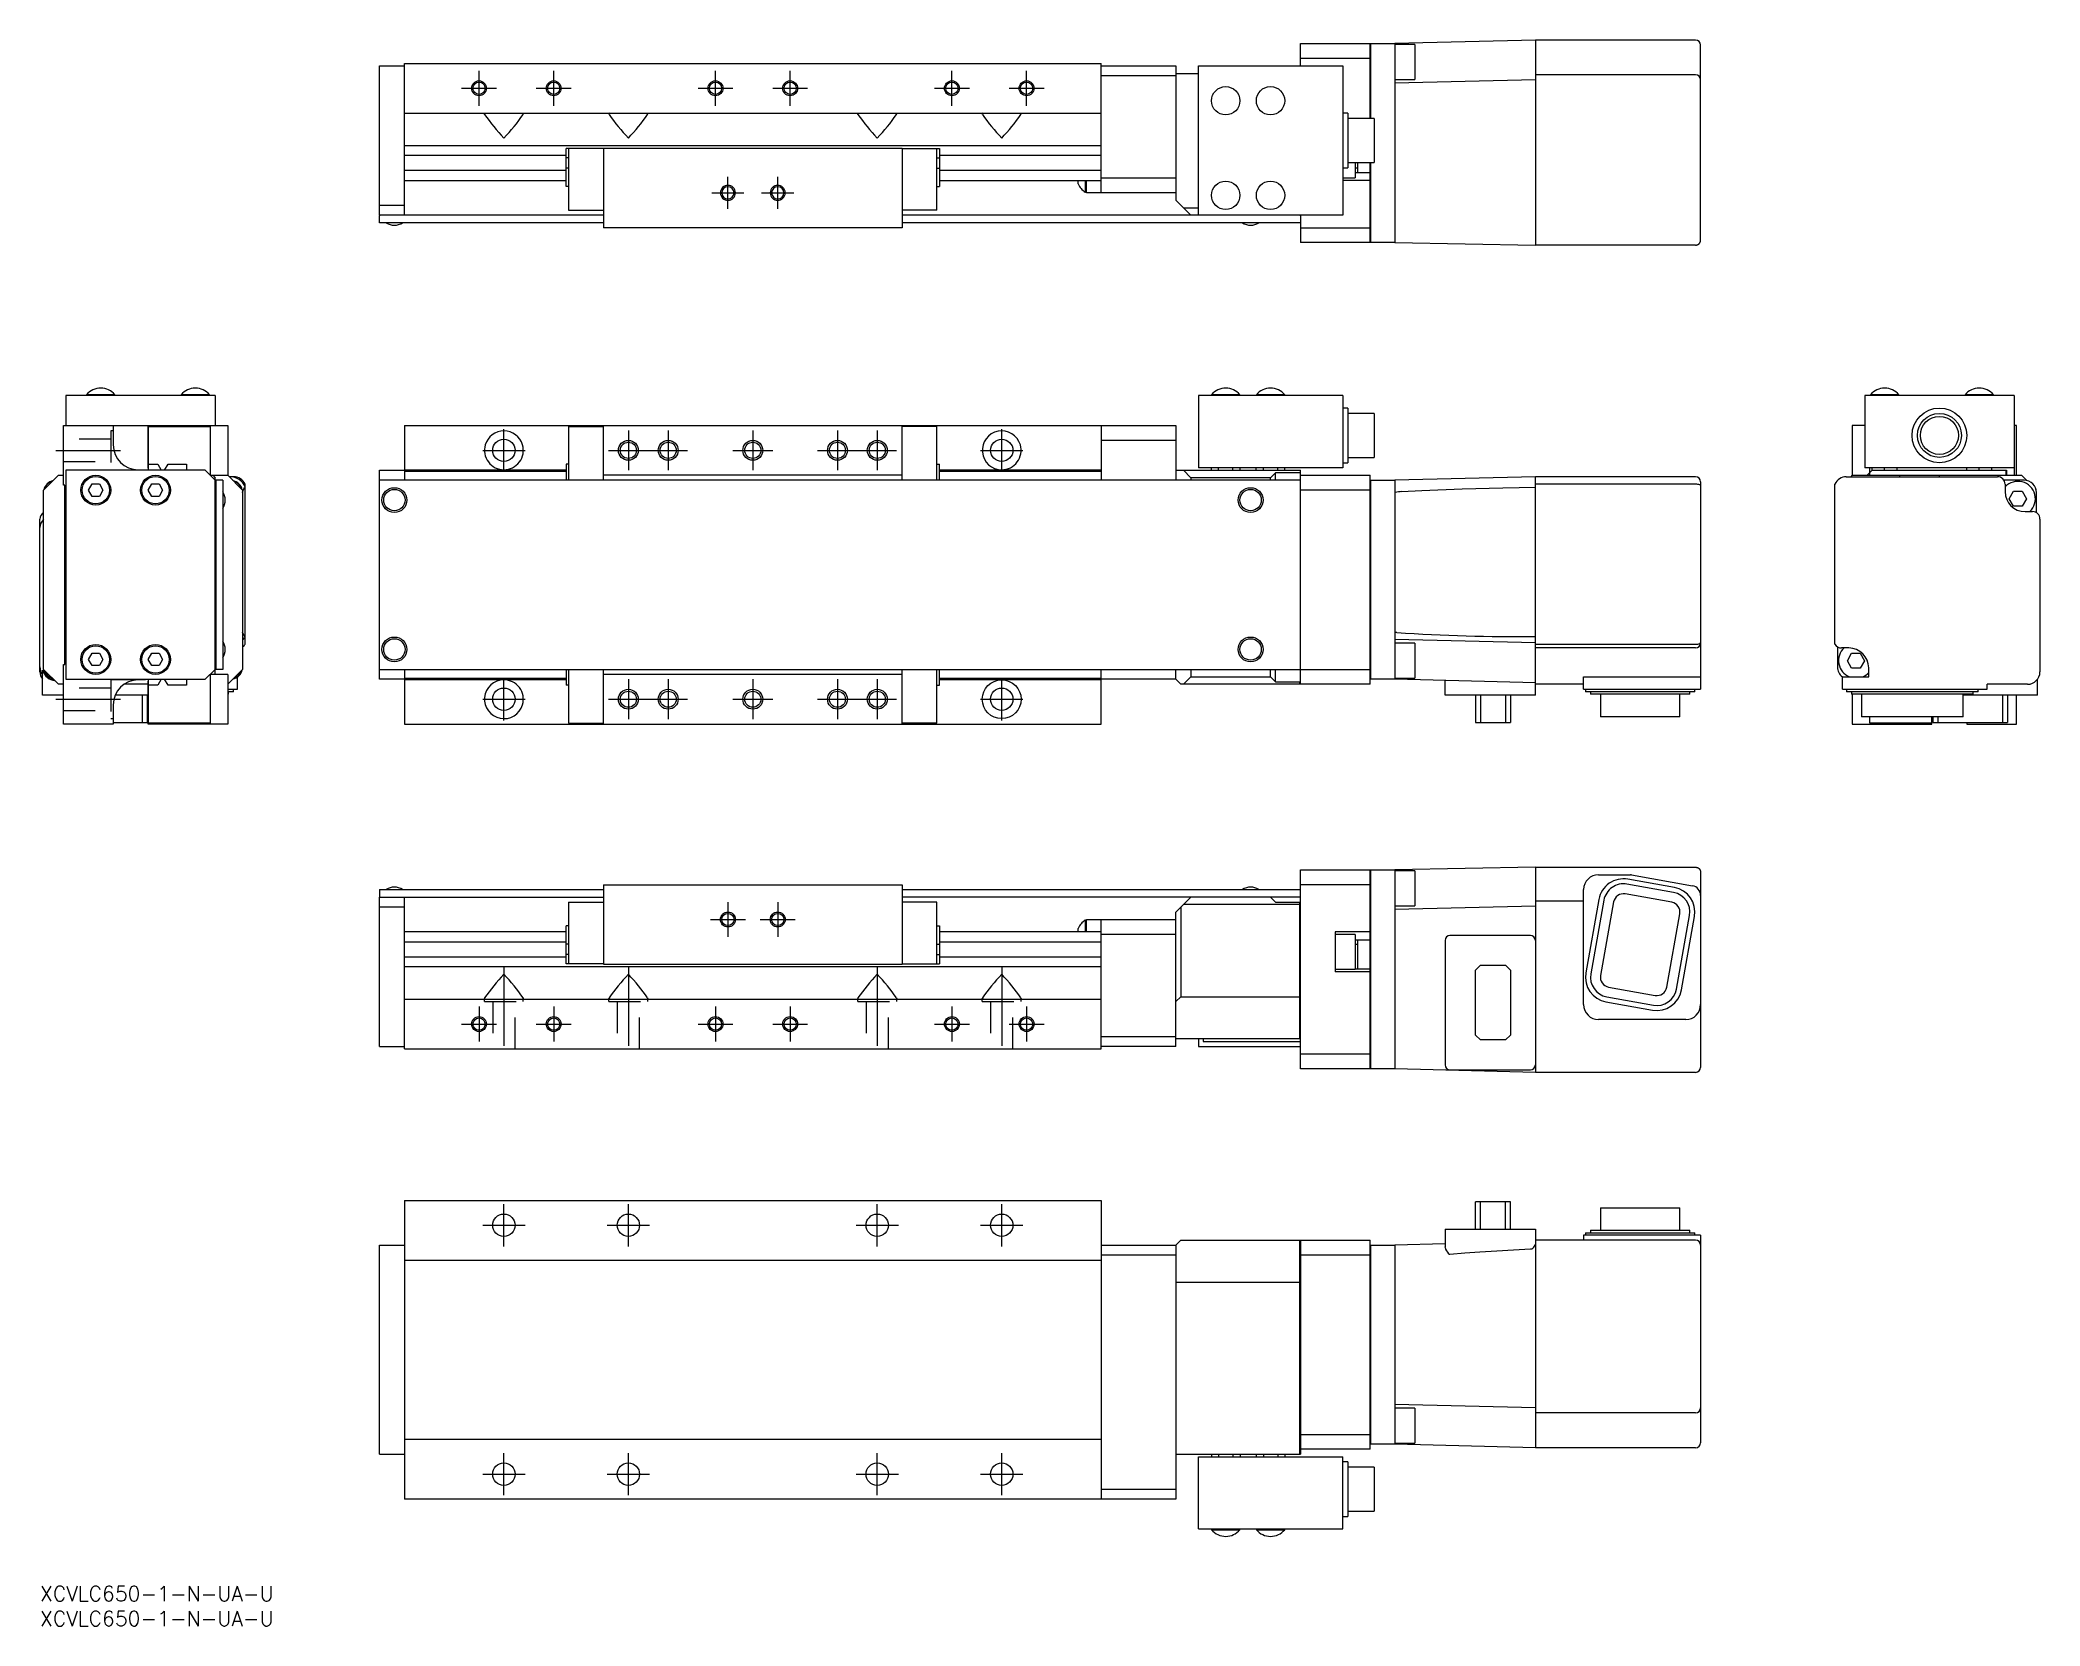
# Model space of a CAD drawing. Extents: x 0 to 402, y -8 to 311.
import ezdxf

# ---------------------------------------------------------------- set-up
doc = ezdxf.new("R2010")
doc.units = 0
doc.header["$LTSCALE"] = 0.5
doc.linetypes.add('CENTER', pattern=[50.8, 31.75, -6.35, 6.35, -6.35])
doc.linetypes.add('DASHED', pattern=[19.05, 12.7, -6.35])
for name, color, linetype in [('MSM_CENTER', 1, 'CENTER'), ('MSM_CONTINUOUS', 7, 'CONTINUOUS'), ('MSM_DASHED', 4, 'DASHED'), ('MSM_NARROW', 5, 'CONTINUOUS'), ('MSM_PART_NUMBER', 7, 'CONTINUOUS')]:
    doc.layers.add(name, color=color, linetype=linetype)
doc.styles.get("Standard").update_dxf_attribs({"font": 'txt.shx', "height": 3, "bigfont": 'bigfont.shx'})

# ---------------------------------------------------------------- blocks, each defined once
blk = doc.blocks.new('*U2')
at = {"layer": 'MSM_PART_NUMBER'}
blk.add_text('XCVLC650-1-N-UA-U', height=3, dxfattribs=at).set_placement((0, -3))
blk = doc.blocks.new('*U3')
at = {"layer": 'MSM_PART_NUMBER'}
blk.add_text('XCVLC650-1-N-UA-U', height=3, dxfattribs=at).set_placement((0, -8))

msp = doc.modelspace()

# ---------------------------------------------------------------- linework, layer by layer
at = {"layer": 'MSM_CENTER'}
for p, q in [((88.19, 297.4), (88.19, 304.4)), ((103.19, 297.4), (103.19, 304.4)), ((135.69, 297.4), (135.69, 304.4)), ((150.69, 297.4), (150.69, 304.4)), ((183.19, 297.4), (183.19, 304.4)), ((198.19, 297.4), (198.19, 304.4)), ((84.69, 300.9), (91.69, 300.9)), ((99.69, 300.9), (106.69, 300.9)), ((132.19, 300.9), (139.19, 300.9)), ((147.19, 300.9), (154.19, 300.9)), ((179.69, 300.9), (186.69, 300.9)), ((194.69, 300.9), (201.69, 300.9)), ((138.19, 276.67), (138.19, 283.13)), ((148.19, 276.67), (148.19, 283.13)), ((134.96, 279.9), (141.42, 279.9)), ((144.96, 279.9), (151.42, 279.9)), ((93.19, 223.92), (93.19, 232.42)), ((118.19, 232.17), (118.19, 224.17)), ((126.19, 232.17), (126.19, 224.17)), ((143.19, 232.17), (143.19, 224.17)), ((160.19, 232.17), (160.19, 224.17)), ((168.19, 232.17), (168.19, 224.17)), ((193.19, 223.92), (193.19, 232.42)), ((3.2, 228.17), (16.2, 228.17)), ((88.94, 228.17), (97.44, 228.17)), ((114.19, 228.17), (130.19, 228.17)), ((139.19, 228.17), (147.19, 228.17)), ((156.19, 228.17), (172.19, 228.17)), ((188.94, 228.17), (197.44, 228.17)), ((93.19, 173.92), (93.19, 182.42)), ((118.19, 182.17), (118.19, 174.17)), ((126.19, 182.17), (126.19, 174.17)), ((143.19, 182.17), (143.19, 174.17)), ((160.19, 182.17), (160.19, 174.17)), ((168.19, 182.17), (168.19, 174.17)), ((193.19, 173.92), (193.19, 182.42)), ((3.2, 178.17), (16.2, 178.17)), ((88.94, 178.17), (97.44, 178.17)), ((114.19, 178.17), (130.19, 178.17)), ((139.19, 178.17), (147.19, 178.17)), ((156.19, 178.17), (172.19, 178.17)), ((188.94, 178.17), (197.44, 178.17)), ((138.19, 137.42), (138.19, 130.42)), ((148.19, 137.42), (148.19, 130.42)), ((134.69, 133.92), (141.69, 133.92)), ((144.69, 133.92), (151.69, 133.92)), ((93.19, 124.42), (93.19, 105.92)), ((118.19, 124.42), (118.19, 105.92)), ((168.19, 124.42), (168.19, 105.92)), ((193.19, 124.42), (193.19, 105.92)), ((84.69, 112.92), (91.69, 112.92)), ((88.19, 116.42), (88.19, 109.42)), ((99.69, 112.92), (106.69, 112.92)), ((103.19, 116.42), (103.19, 109.42)), ((132.19, 112.92), (139.19, 112.92)), ((135.69, 116.42), (135.69, 109.42)), ((147.19, 112.92), (154.19, 112.92)), ((150.69, 116.42), (150.69, 109.42)), ((179.69, 112.92), (186.69, 112.92)), ((183.19, 116.42), (183.19, 109.42)), ((194.69, 112.92), (201.69, 112.92)), ((198.19, 116.42), (198.19, 109.42)), ((93.19, 68.25), (93.19, 76.75)), ((118.19, 68.25), (118.19, 76.75)), ((168.19, 68.25), (168.19, 76.75)), ((193.19, 68.25), (193.19, 76.75)), ((88.94, 72.5), (97.44, 72.5)), ((113.94, 72.5), (122.44, 72.5)), ((163.94, 72.5), (172.44, 72.5)), ((188.94, 72.5), (197.44, 72.5)), ((93.19, 18.25), (93.19, 26.75)), ((118.19, 18.25), (118.19, 26.75)), ((168.19, 18.25), (168.19, 26.75)), ((193.19, 18.25), (193.19, 26.75)), ((88.94, 22.5), (97.44, 22.5)), ((113.94, 22.5), (122.44, 22.5)), ((163.94, 22.5), (172.44, 22.5)), ((188.94, 22.5), (197.44, 22.5))]:
    msp.add_line(p, q, dxfattribs=at)
at = {"layer": 'MSM_CONTINUOUS'}
for p, q in [((253.19, 309.9), (267.19, 309.9)), ((253.19, 305.4), (253.19, 309.9)), ((267.19, 309.8), (267.29, 309.9)), ((267.19, 294.83), (267.19, 309.9)), ((267.29, 309.9), (272.19, 309.9)), ((267.29, 309.9), (267.29, 294.83)), ((300.39, 310.6), (272.19, 309.9)), ((272.19, 309.9), (272.19, 269.9)), ((276.19, 309.67), (272.19, 309.67)), ((276.19, 309.67), (276.19, 302.67)), ((332.59, 310.6), (300.39, 310.6)), ((300.39, 310.6), (300.39, 269.4)), ((333.59, 270.4), (333.59, 309.6)), ((68.19, 305.4), (73.19, 305.4)), ((68.19, 275.4), (68.19, 305.4)), ((73.19, 305.9), (213.19, 305.9)), ((73.19, 275.4), (73.19, 305.9)), ((213.19, 279.9), (213.19, 305.9)), ((213.19, 305.4), (228.19, 305.4)), ((228.19, 305.4), (228.19, 278.4)), ((232.69, 305.4), (261.69, 305.4)), ((232.69, 275.4), (232.69, 305.4)), ((267.19, 306.9), (253.19, 306.9)), ((261.69, 305.4), (261.69, 275.4)), ((228.19, 303.4), (213.19, 303.4)), ((228.19, 303.9), (232.69, 303.9)), ((272.19, 302.67), (276.19, 302.67)), ((300.39, 302.6), (272.19, 301.9)), ((332.59, 303.6), (300.39, 303.6)), ((73.19, 295.9), (213.19, 295.9)), ((89.45, 295.9), (89.29, 295.78)), ((89.32, 295.65), (89.29, 295.78)), ((96.93, 295.9), (97.09, 295.78)), ((97.06, 295.65), (97.09, 295.78)), ((114.45, 295.9), (114.29, 295.78)), ((114.32, 295.65), (114.29, 295.78)), ((121.93, 295.9), (122.09, 295.78)), ((122.06, 295.65), (122.09, 295.78)), ((164.45, 295.9), (164.29, 295.78)), ((164.32, 295.65), (164.29, 295.78)), ((171.93, 295.9), (172.09, 295.78)), ((172.06, 295.65), (172.09, 295.78)), ((189.45, 295.9), (189.29, 295.78)), ((189.32, 295.65), (189.29, 295.78)), ((196.93, 295.9), (197.09, 295.78)), ((197.06, 295.65), (197.09, 295.78)), ((262.69, 295.9), (261.69, 295.9)), ((262.69, 295.9), (262.69, 284.9)), ((267.99, 294.83), (262.69, 294.83)), ((267.99, 294.83), (267.99, 285.98)), ((73.19, 289.4), (213.19, 289.4)), ((73.19, 287.44), (105.69, 287.44)), ((105.69, 281.2), (105.69, 288.8)), ((113.19, 288.8), (105.69, 288.8)), ((106.19, 286.93), (105.69, 286.93)), ((106.19, 288.8), (106.19, 276.4)), ((113.19, 288.9), (173.19, 288.9)), ((113.19, 288.9), (113.19, 272.9)), ((173.19, 288.9), (173.19, 272.9)), ((173.19, 288.8), (180.69, 288.8)), ((180.19, 276.4), (180.19, 288.8)), ((180.19, 286.93), (180.69, 286.93)), ((180.69, 288.8), (180.69, 281.2)), ((180.69, 287.44), (213.19, 287.44)), ((262.69, 285.98), (267.99, 285.98)), ((264.19, 285.98), (264.19, 282.9)), ((264.69, 285.98), (264.69, 284.01)), ((267.19, 269.9), (267.19, 285.98)), ((267.29, 285.98), (267.29, 269.9)), ((105.69, 284.37), (73.19, 284.37)), ((73.19, 282.4), (105.69, 282.4)), ((106.19, 284.88), (105.69, 284.88)), ((180.19, 284.88), (180.69, 284.88)), ((213.19, 284.37), (180.69, 284.37)), ((180.69, 282.4), (213.19, 282.4)), ((208.54, 281.68), (208.54, 282.4)), ((209.99, 280.05), (209.99, 282.4)), ((210.19, 279.9), (210.19, 282.4)), ((213.19, 282.9), (228.19, 282.9)), ((261.69, 284.9), (262.69, 284.9)), ((261.69, 282.9), (264.19, 282.9)), ((267.19, 282.4), (261.69, 282.4)), ((264.19, 284.9), (264.69, 284.9)), ((264.19, 284.01), (267.19, 284.01)), ((68.19, 277.4), (73.19, 277.4)), ((106.19, 281.2), (105.69, 281.2)), ((180.19, 281.2), (180.69, 281.2)), ((209.99, 280.05), (210.19, 280.05)), ((228.19, 279.9), (210.19, 279.9)), ((228.19, 278.4), (231.19, 275.4)), ((68.29, 275.4), (68.19, 275.3)), ((113.19, 275.4), (68.19, 275.4)), ((68.19, 273.9), (68.19, 275.3)), ((113.19, 273.9), (68.19, 273.9)), ((106.19, 276.4), (113.19, 276.4)), ((180.19, 276.4), (173.19, 276.4)), ((261.69, 275.4), (173.19, 275.4)), ((253.19, 273.9), (173.19, 273.9)), ((229.69, 276.9), (232.69, 276.9)), ((253.19, 275.3), (253.09, 275.4)), ((253.19, 275.4), (253.19, 269.9)), ((173.19, 272.9), (113.19, 272.9)), ((253.19, 272.9), (267.19, 272.9)), ((267.19, 269.9), (253.19, 269.9)), ((267.29, 269.9), (267.19, 270)), ((272.19, 269.9), (267.29, 269.9)), ((272.19, 269.9), (300.39, 269.4)), ((332.59, 269.4), (300.39, 269.4)), ((332.59, 269.4), (332.64, 269.4)), ((332.64, 269.4), (332.69, 269.41)), ((332.69, 269.41), (332.73, 269.41)), ((332.73, 269.41), (332.78, 269.42)), ((332.78, 269.42), (332.83, 269.43)), ((332.83, 269.43), (332.87, 269.44)), ((332.87, 269.44), (332.92, 269.46)), ((332.92, 269.46), (332.95, 269.47)), ((332.95, 269.47), (332.98, 269.48)), ((332.98, 269.48), (333.01, 269.49)), ((333.01, 269.49), (333.04, 269.51)), ((333.04, 269.51), (333.07, 269.52)), ((333.07, 269.52), (333.1, 269.54)), ((333.1, 269.54), (333.13, 269.56)), ((333.13, 269.56), (333.15, 269.57)), ((333.15, 269.57), (333.18, 269.59)), ((333.18, 269.59), (333.21, 269.61)), ((333.21, 269.61), (333.23, 269.63)), ((333.23, 269.63), (333.26, 269.65)), ((333.26, 269.65), (333.28, 269.68)), ((333.28, 269.68), (333.31, 269.7)), ((333.31, 269.7), (333.33, 269.72)), ((333.33, 269.72), (333.35, 269.75)), ((333.35, 269.75), (333.37, 269.77)), ((333.37, 269.77), (333.39, 269.8)), ((333.39, 269.8), (333.41, 269.83)), ((333.41, 269.83), (333.43, 269.85)), ((333.43, 269.85), (333.45, 269.89)), ((333.45, 269.89), (333.47, 269.93)), ((333.47, 269.93), (333.49, 269.96)), ((333.49, 269.96), (333.51, 270)), ((333.51, 270), (333.52, 270.04)), ((333.52, 270.04), (333.54, 270.08)), ((333.54, 270.08), (333.55, 270.12)), ((333.55, 270.12), (333.56, 270.16)), ((333.56, 270.16), (333.57, 270.19)), ((333.57, 270.19), (333.58, 270.22)), ((333.58, 270.27), (333.59, 270.3)), ((333.58, 270.25), (333.58, 270.27)), ((333.58, 270.22), (333.58, 270.25)), ((333.59, 270.39), (333.59, 270.4)), ((333.59, 270.36), (333.59, 270.39)), ((333.59, 270.33), (333.59, 270.36)), ((333.59, 270.3), (333.59, 270.33)), ((35.2, 239.17), (5.2, 239.17)), ((5.2, 239.17), (5.2, 233.17)), ((15.05, 239.33), (9.35, 239.33)), ((9.35, 239.33), (9.35, 239.17)), ((15.05, 239.17), (15.05, 239.33)), ((34.05, 239.33), (28.35, 239.33)), ((28.35, 239.33), (28.35, 239.17)), ((34.05, 239.17), (34.05, 239.33)), ((35.2, 239.17), (35.2, 233.17)), ((232.69, 239.17), (232.69, 224.67)), ((261.69, 239.17), (232.69, 239.17)), ((241.04, 239.33), (235.34, 239.33)), ((235.34, 239.33), (235.34, 239.17)), ((241.04, 239.17), (241.04, 239.33)), ((244.34, 239.33), (244.34, 239.17)), ((250.04, 239.33), (244.34, 239.33)), ((250.04, 239.17), (250.04, 239.33)), ((261.69, 239.17), (261.69, 224.67)), ((396.56, 239.17), (366.56, 239.17)), ((366.56, 239.17), (366.56, 224.67)), ((367.71, 239.33), (367.71, 239.17)), ((373.41, 239.33), (367.71, 239.33)), ((373.41, 239.17), (373.41, 239.33)), ((386.71, 239.33), (386.71, 239.17)), ((392.41, 239.33), (386.71, 239.33)), ((392.41, 239.17), (392.41, 239.33)), ((396.56, 239.17), (396.56, 223.17)), ((4.7, 221.17), (4.7, 233.17)), ((4.7, 233.17), (37.7, 233.17)), ((14.7, 233.17), (14.7, 229.27)), ((21.7, 233.07), (14.7, 233.07)), ((21.7, 224.57), (21.7, 233.17)), ((37.7, 233.17), (37.7, 223.17)), ((73.19, 233.17), (228.19, 233.17)), ((73.19, 233.17), (73.19, 222.17)), ((113.19, 222.17), (113.19, 233.17)), ((173.19, 222.17), (173.19, 233.17)), ((213.19, 233.17), (213.19, 222.17)), ((228.19, 233.17), (228.19, 222.17)), ((262.69, 236.67), (261.69, 236.67)), ((262.69, 236.67), (262.69, 225.67)), ((267.99, 235.6), (262.69, 235.6)), ((267.99, 235.6), (267.99, 226.75)), ((366.56, 233.17), (364.06, 233.17)), ((364.06, 233.17), (364.06, 223.17)), ((397.06, 233.17), (396.56, 233.17)), ((397.06, 223.17), (397.06, 233.17)), ((21.8, 232.97), (34.2, 232.97)), ((21.8, 224.17), (21.8, 232.97)), ((34.2, 232.97), (34.2, 223.17)), ((106.19, 232.97), (113.19, 232.97)), ((106.19, 232.97), (106.19, 222.17)), ((180.19, 232.97), (173.19, 232.97)), ((180.19, 222.17), (180.19, 232.97)), ((228.19, 230.17), (213.19, 230.17)), ((21.8, 225.37), (23.68, 225.37)), ((23.68, 225.37), (24.36, 224.18)), ((25.04, 224.18), (25.72, 225.37)), ((25.72, 225.37), (29.4, 225.37)), ((29.4, 225.37), (29.4, 224.17)), ((105.69, 225.37), (105.69, 222.17)), ((106.19, 225.37), (105.69, 225.37)), ((180.19, 225.37), (180.69, 225.37)), ((180.69, 222.17), (180.69, 225.37)), ((261.69, 225.67), (262.69, 225.67)), ((262.69, 226.75), (267.99, 226.75)), ((3.7, 223.17), (0.7, 220.17)), ((3.7, 223.17), (4.7, 223.17)), ((5, 221.17), (4.7, 221.17)), ((5, 185.17), (5, 221.17)), ((5.2, 224.17), (5.2, 182.17)), ((33.2, 224.17), (5.2, 224.17)), ((9.76, 220.17), (10.48, 221.42)), ((10.48, 221.42), (11.92, 221.42)), ((11.92, 221.42), (12.64, 220.17)), ((19.7, 224.27), (21.2, 224.27)), ((21.2, 224.17), (21.2, 224.27)), ((21.8, 224.57), (21.7, 224.57)), ((21.76, 220.17), (22.48, 221.42)), ((22.48, 221.42), (23.92, 221.42)), ((23.92, 221.42), (24.64, 220.17)), ((35.2, 222.17), (33.2, 224.17)), ((34.4, 223.17), (37.7, 223.17)), ((34.4, 222.97), (34.4, 223.17)), ((34.7, 223.17), (35.2, 222.67)), ((35.2, 183.17), (35.2, 222.67)), ((36.7, 222.17), (35.2, 222.17)), ((35.3, 222.17), (35.3, 184.17)), ((36.7, 222.17), (36.7, 184.17)), ((40.7, 220.17), (37.7, 223.17)), ((38.9, 222.87), (38, 222.87)), ((41.2, 189.23), (41.2, 221.35)), ((68.19, 224.17), (73.19, 224.17)), ((68.19, 182.17), (68.19, 224.17)), ((253.19, 222.17), (68.19, 222.17)), ((73.19, 224.27), (105.69, 224.27)), ((73.19, 223.97), (105.69, 223.97)), ((173.19, 223.17), (113.19, 223.17)), ((180.69, 224.27), (213.19, 224.27)), ((180.69, 223.97), (213.19, 223.97)), ((228.19, 224.17), (253.19, 224.17)), ((229.69, 224.17), (231.19, 222.67)), ((231.19, 222.67), (231.19, 222.17)), ((247.19, 222.67), (231.19, 222.67)), ((261.69, 224.67), (232.69, 224.67)), ((235.31, 224.17), (235.31, 224.67)), ((236.75, 224.17), (236.75, 224.67)), ((239.64, 224.17), (239.64, 224.67)), ((241.08, 224.17), (241.08, 224.67)), ((244.31, 224.17), (244.31, 224.67)), ((245.75, 224.17), (245.75, 224.67)), ((248.19, 223.67), (247.19, 222.67)), ((247.19, 222.17), (247.19, 222.67)), ((248.19, 222.17), (248.19, 223.67)), ((253.19, 223.67), (248.19, 223.67)), ((248.64, 224.17), (248.64, 224.67)), ((250.08, 224.17), (250.08, 224.67)), ((253.19, 181.17), (253.19, 224.17)), ((253.19, 223.17), (267.19, 223.17)), ((267.19, 181.17), (267.19, 223.17)), ((267.29, 222.17), (267.19, 222.07)), ((267.29, 222.17), (272.19, 222.17)), ((267.29, 222.17), (267.29, 182.17)), ((300.39, 222.87), (272.19, 222.17)), ((272.19, 222.17), (272.19, 182.17)), ((332.59, 222.87), (300.39, 222.87)), ((300.39, 178.97), (300.39, 222.87)), ((332.59, 221.35), (300.39, 221.35)), ((333.43, 221.26), (333.52, 221.21)), ((333.52, 221.21), (333.59, 221.13)), ((333.59, 221.87), (333.59, 180.17)), ((333.59, 221.13), (333.59, 221.12)), ((360.56, 189.23), (360.56, 221.35)), ((362.86, 222.87), (393.26, 222.87)), ((364.06, 223.17), (363.76, 222.87)), ((364.06, 223.17), (398.06, 223.17)), ((396.56, 224.67), (366.56, 224.67)), ((368.06, 224.17), (367.06, 223.17)), ((367.56, 223.17), (367.56, 224.67)), ((368.06, 224.17), (368.06, 224.67)), ((368.06, 224.17), (395.06, 224.17)), ((370.56, 224.17), (370.56, 224.67)), ((373.06, 224.17), (373.06, 224.67)), ((373.56, 223.17), (373.56, 222.87)), ((381.56, 222.87), (381.56, 223.17)), ((387.06, 224.17), (387.06, 224.67)), ((389.56, 224.17), (389.56, 224.67)), ((392.06, 224.17), (392.06, 224.67)), ((398.56, 222.17), (394.53, 222.17)), ((394.76, 221.37), (394.76, 219.87)), ((394.96, 223.17), (394.96, 224.17)), ((395.06, 224.17), (395.06, 223.17)), ((399.13, 222.11), (398.06, 223.17)), ((0.7, 184.17), (0.7, 220.17)), ((10.48, 218.92), (9.76, 220.17)), ((11.92, 218.92), (10.48, 218.92)), ((12.64, 220.17), (11.92, 218.92)), ((22.48, 218.92), (21.76, 220.17)), ((23.92, 218.92), (22.48, 218.92)), ((24.64, 220.17), (23.92, 218.92)), ((40.7, 220.17), (40.7, 184.17)), ((40.7, 219.76), (40.71, 219.78)), ((40.7, 219.74), (40.7, 219.76)), ((40.7, 219.73), (40.7, 219.74)), ((40.7, 219.72), (40.7, 219.73)), ((40.7, 219.73), (40.7, 219.73)), ((40.7, 219.71), (40.7, 219.72)), ((40.7, 219.72), (40.7, 219.72)), ((40.7, 219.7), (40.7, 219.71)), ((40.7, 219.71), (40.7, 219.71)), ((40.7, 219.71), (40.7, 219.71)), ((40.7, 219.69), (40.7, 219.7)), ((40.7, 219.7), (40.7, 219.7)), ((40.7, 219.7), (40.7, 219.7)), ((40.7, 219.7), (40.7, 219.7)), ((40.7, 219.7), (40.7, 219.7)), ((40.7, 219.68), (40.7, 219.69)), ((40.7, 219.69), (40.7, 219.69)), ((40.7, 219.69), (40.7, 219.69)), ((40.7, 219.69), (40.7, 219.69)), ((40.7, 219.69), (40.7, 219.69)), ((40.7, 219.69), (40.7, 219.69)), ((40.7, 219.69), (40.7, 219.69)), ((40.7, 219.69), (40.7, 219.69)), ((40.7, 219.67), (40.7, 219.68)), ((40.7, 219.68), (40.7, 219.68)), ((40.7, 219.68), (40.7, 219.68)), ((40.7, 219.68), (40.7, 219.68)), ((40.7, 219.68), (40.7, 219.68)), ((40.7, 219.68), (40.7, 219.68)), ((40.7, 219.68), (40.7, 219.68)), ((40.7, 219.68), (40.7, 219.68)), ((40.7, 219.68), (40.7, 219.68)), ((40.7, 219.68), (40.7, 219.68)), ((40.7, 219.68), (40.7, 219.68)), ((40.7, 219.68), (40.7, 219.68)), ((40.71, 219.85), (40.72, 219.89)), ((40.71, 219.82), (40.71, 219.85)), ((40.71, 219.78), (40.71, 219.82)), ((40.72, 219.89), (40.8, 220.12)), ((40.8, 220.12), (40.94, 220.41)), ((40.94, 220.41), (41.08, 220.63)), ((41.08, 220.63), (41.2, 220.79)), ((267.19, 220.17), (253.19, 220.17)), ((272.19, 219.67), (272.29, 219.73)), ((273.52, 219.89), (277.58, 220.12)), ((277.58, 220.12), (285.71, 220.41)), ((285.71, 220.41), (293.84, 220.63)), ((293.84, 220.63), (300.39, 220.79)), ((395.6, 218.44), (396.46, 219.94)), ((396.46, 216.94), (395.6, 218.44)), ((396.46, 219.94), (398.19, 219.94)), ((398.19, 219.94), (399.06, 218.44)), ((399.06, 218.44), (398.19, 216.94)), ((401.06, 220.17), (401, 220.24)), ((401.06, 215.64), (401.06, 219.67)), ((0, 183.67), (0, 214.37)), ((398.19, 216.94), (396.46, 216.94)), ((398.76, 215.87), (400.26, 215.87)), ((401.76, 214.37), (401.76, 183.67)), ((40.7, 191.66), (40.7, 191.67)), ((40.7, 191.67), (40.7, 191.67)), ((40.7, 191.67), (40.7, 191.67)), ((40.7, 191.67), (40.7, 191.67)), ((40.7, 191.67), (40.7, 191.67)), ((40.7, 191.67), (40.7, 191.67)), ((40.7, 191.67), (40.7, 191.67)), ((40.7, 191.67), (40.7, 191.67)), ((40.7, 191.67), (40.7, 191.67)), ((40.7, 191.67), (40.7, 191.67)), ((40.7, 191.67), (40.7, 191.67)), ((40.7, 191.67), (40.7, 191.67)), ((40.7, 191.67), (40.7, 191.67)), ((40.7, 191.67), (40.7, 191.67)), ((40.7, 191.67), (40.7, 191.67)), ((40.7, 191.67), (40.7, 191.67)), ((40.7, 191.67), (40.7, 191.67)), ((40.7, 191.67), (40.7, 191.67)), ((40.7, 191.67), (40.7, 191.67)), ((40.7, 191.67), (40.7, 191.67)), ((40.7, 191.65), (40.7, 191.66)), ((40.7, 191.66), (40.7, 191.66)), ((40.7, 191.66), (40.7, 191.66)), ((40.7, 191.66), (40.7, 191.66)), ((40.7, 191.66), (40.7, 191.66)), ((40.7, 191.66), (40.7, 191.66)), ((40.7, 191.66), (40.7, 191.66)), ((40.7, 191.66), (40.7, 191.66)), ((40.7, 191.64), (40.7, 191.65)), ((40.7, 191.65), (40.7, 191.65)), ((40.7, 191.65), (40.7, 191.65)), ((40.7, 191.65), (40.7, 191.65)), ((40.7, 191.63), (40.7, 191.64)), ((40.7, 191.64), (40.7, 191.64)), ((40.7, 191.61), (40.7, 191.63)), ((40.7, 191.63), (40.7, 191.63)), ((40.7, 191.6), (40.7, 191.61)), ((40.71, 191.58), (40.7, 191.6)), ((40.71, 191.56), (40.71, 191.58)), ((40.72, 191.54), (40.71, 191.56)), ((40.72, 191.5), (40.72, 191.54)), ((40.74, 191.46), (40.72, 191.5)), ((40.75, 191.42), (40.74, 191.46)), ((40.78, 191.36), (40.75, 191.42)), ((40.82, 191.28), (40.78, 191.36)), ((41.12, 190.85), (40.82, 191.28)), ((41.2, 190.76), (41.12, 190.85)), ((272.21, 191.66), (272.19, 191.67)), ((300.39, 189.47), (272.19, 190.17)), ((276.19, 189.41), (272.19, 189.41)), ((272.31, 191.63), (272.21, 191.66)), ((272.46, 191.6), (272.31, 191.63)), ((272.59, 191.58), (272.46, 191.6)), ((276.19, 189.41), (276.19, 182.41)), ((300.39, 189.23), (332.59, 189.23)), ((333.4, 189.35), (333.5, 189.4)), ((333.5, 189.4), (333.57, 189.48)), ((333.57, 189.48), (333.59, 189.57)), ((4.7, 173.17), (4.7, 185.17)), ((4.7, 185.17), (5, 185.17)), ((9.76, 186.17), (10.48, 187.42)), ((10.48, 184.92), (9.76, 186.17)), ((10.48, 187.42), (11.92, 187.42)), ((11.92, 184.92), (10.48, 184.92)), ((11.92, 187.42), (12.64, 186.17)), ((12.64, 186.17), (11.92, 184.92)), ((21.76, 186.17), (22.48, 187.42)), ((22.48, 184.92), (21.76, 186.17)), ((22.48, 187.42), (23.92, 187.42)), ((23.92, 184.92), (22.48, 184.92)), ((23.92, 187.42), (24.64, 186.17)), ((24.64, 186.17), (23.92, 184.92)), ((332.59, 188.47), (300.39, 188.47)), ((361.06, 188.71), (361.06, 184.67)), ((363.36, 188.47), (361.86, 188.47)), ((363.07, 185.91), (363.93, 187.41)), ((363.93, 184.41), (363.07, 185.91)), ((363.93, 187.41), (365.67, 187.41)), ((365.67, 187.41), (366.53, 185.91)), ((366.53, 185.91), (365.67, 184.41)), ((0.5, 178.97), (0.5, 184.04)), ((0.7, 184.17), (3.7, 181.17)), ((4.7, 181.17), (3.7, 181.17)), ((5.2, 182.17), (33.2, 182.17)), ((21.7, 181.17), (16.84, 181.17)), ((21.2, 182.07), (19.7, 182.07)), ((21.2, 182.07), (21.2, 182.17)), ((21.7, 173.17), (21.7, 181.77)), ((21.7, 181.77), (21.8, 181.77)), ((21.8, 173.37), (21.8, 182.17)), ((23.68, 180.97), (21.8, 180.97)), ((24.36, 182.17), (23.68, 180.97)), ((25.72, 180.97), (25.04, 182.17)), ((29.4, 180.97), (25.72, 180.97)), ((29.4, 182.17), (29.4, 180.97)), ((33.2, 182.17), (35.2, 184.17)), ((34.2, 183.17), (34.2, 173.37)), ((34.4, 183.17), (34.4, 183.37)), ((37.7, 183.17), (34.4, 183.17)), ((36.7, 184.17), (35.2, 184.17)), ((37.7, 181.17), (40.7, 184.17)), ((37.7, 183.17), (37.7, 173.17)), ((39.7, 180.17), (39.7, 182.67)), ((68.19, 184.17), (267.19, 184.17)), ((73.19, 182.17), (68.19, 182.17)), ((73.19, 184.17), (73.19, 173.17)), ((105.69, 182.37), (73.19, 182.37)), ((105.69, 182.07), (73.19, 182.07)), ((105.69, 184.17), (105.69, 180.97)), ((106.19, 180.97), (105.69, 180.97)), ((106.19, 184.17), (106.19, 173.37)), ((113.19, 173.17), (113.19, 184.17)), ((173.19, 183.17), (113.19, 183.17)), ((173.19, 173.17), (173.19, 184.17)), ((180.19, 173.37), (180.19, 184.17)), ((180.19, 180.97), (180.69, 180.97)), ((180.69, 180.97), (180.69, 184.17)), ((213.19, 182.37), (180.69, 182.37)), ((213.19, 182.07), (180.69, 182.07)), ((213.19, 173.17), (213.19, 184.17)), ((228.19, 182.17), (213.19, 182.17)), ((228.19, 182.17), (228.19, 184.17)), ((228.19, 182.17), (229.19, 181.17)), ((253.09, 181.17), (229.19, 181.17)), ((231.19, 182.67), (229.69, 181.17)), ((231.19, 184.17), (231.19, 182.67)), ((231.19, 182.67), (247.19, 182.67)), ((247.19, 182.67), (247.19, 184.17)), ((247.19, 182.67), (248.19, 181.67)), ((248.19, 181.67), (248.19, 184.17)), ((248.19, 181.67), (253.09, 181.67)), ((253.09, 181.67), (253.19, 181.82)), ((253.09, 181.17), (253.09, 181.67)), ((253.19, 181.27), (253.09, 181.17)), ((267.19, 181.17), (253.19, 181.17)), ((267.19, 182.27), (267.29, 182.17)), ((272.19, 182.17), (267.29, 182.17)), ((272.19, 182.41), (276.19, 182.41)), ((300.39, 181.47), (272.19, 182.17)), ((282.24, 178.97), (282.24, 181.93)), ((310.09, 181.17), (300.39, 181.17)), ((310.09, 180.17), (310.09, 182.67)), ((310.09, 182.67), (333.59, 182.67)), ((361.06, 184.17), (361.13, 184.11)), ((362.06, 180.17), (362.06, 182.67)), ((362.06, 182.67), (367.36, 182.67)), ((365.67, 184.41), (363.93, 184.41)), ((367.36, 182.67), (367.36, 184.47)), ((391.16, 180.17), (391.16, 181.17)), ((399.26, 181.17), (391.16, 181.17)), ((401.26, 178.97), (401.26, 182.17)), ((4.7, 178.97), (0.5, 178.97)), ((14.7, 177.07), (14.7, 173.17)), ((21.7, 178.97), (15.08, 178.97)), ((20.5, 178.97), (20.5, 173.47)), ((21.5, 178.97), (21.5, 173.47)), ((37.7, 180.17), (39.7, 180.17)), ((38.87, 179.67), (37.7, 179.67)), ((37.87, 179.17), (37.7, 179.17)), ((37.87, 179.17), (37.87, 179.67)), ((38.87, 179.67), (38.87, 180.17)), ((300.39, 178.97), (282.24, 178.97)), ((288.39, 178.97), (288.39, 173.47)), ((289.39, 178.97), (289.39, 173.47)), ((294.39, 178.97), (294.39, 173.47)), ((295.39, 178.97), (295.39, 173.47)), ((310.09, 180.17), (333.59, 180.17)), ((310.46, 180.17), (310.46, 179.67)), ((332.44, 179.67), (310.46, 179.67)), ((311.46, 179.67), (311.46, 179.17)), ((331.44, 179.17), (311.46, 179.17)), ((313.46, 179.17), (313.46, 174.67)), ((329.44, 174.67), (329.44, 179.17)), ((331.44, 179.17), (331.44, 179.67)), ((332.44, 179.67), (332.44, 180.17)), ((362.06, 180.17), (391.16, 180.17)), ((362.89, 180.17), (362.89, 179.67)), ((389.33, 179.67), (362.89, 179.67)), ((363.89, 179.67), (363.89, 179.17)), ((388.33, 179.17), (363.89, 179.17)), ((364.06, 179.17), (364.06, 173.17)), ((365.89, 179.17), (365.89, 174.67)), ((386.33, 174.67), (386.33, 179.17)), ((401.26, 178.97), (386.33, 178.97)), ((388.33, 179.17), (388.33, 179.67)), ((389.33, 179.67), (389.33, 180.17)), ((394.26, 178.97), (394.26, 173.47)), ((395.26, 178.97), (395.26, 173.47)), ((397.06, 173.17), (397.06, 178.97)), ((14.7, 173.17), (4.7, 173.17)), ((14.7, 173.47), (21.5, 173.47)), ((21.7, 174.67), (21.5, 174.67)), ((37.7, 173.17), (21.7, 173.17)), ((34.2, 173.37), (21.8, 173.37)), ((73.19, 173.17), (213.19, 173.17)), ((106.19, 173.37), (113.19, 173.37)), ((180.19, 173.37), (173.19, 173.37)), ((288.39, 173.47), (295.39, 173.47)), ((329.44, 174.67), (313.46, 174.67)), ((364.06, 173.17), (380.06, 173.17)), ((386.33, 174.67), (365.89, 174.67)), ((367.56, 173.37), (367.56, 174.67)), ((379.96, 173.37), (367.56, 173.37)), ((379.96, 174.67), (379.96, 173.37)), ((380.06, 173.17), (380.06, 174.67)), ((380.26, 174.67), (380.26, 173.47)), ((380.26, 173.47), (395.26, 173.47)), ((381.26, 174.67), (381.26, 173.47)), ((387.06, 173.47), (387.06, 173.17)), ((387.06, 173.17), (397.06, 173.17)), ((113.19, 140.92), (113.19, 124.92)), ((113.19, 140.92), (173.19, 140.92)), ((173.19, 140.92), (173.19, 124.92)), ((253.19, 143.92), (267.19, 143.92)), ((253.19, 103.92), (253.19, 143.92)), ((267.19, 140.92), (253.19, 140.92)), ((267.29, 143.92), (267.19, 143.82)), ((267.19, 103.92), (267.19, 143.92)), ((267.29, 143.92), (272.19, 143.92)), ((267.29, 143.92), (267.29, 103.92)), ((300.39, 144.42), (272.19, 143.92)), ((272.19, 143.92), (272.19, 103.92)), ((276.19, 143.68), (272.19, 143.68)), ((276.19, 143.68), (276.19, 136.68)), ((300.39, 144.42), (332.59, 144.42)), ((300.39, 144.42), (300.39, 103.22)), ((313.09, 142.92), (319.5, 142.92)), ((328.15, 139.36), (318.8, 141.03)), ((328.32, 140.34), (318.97, 142.01)), ((319.68, 142.9), (331.94, 140.71)), ((332.59, 144.42), (332.64, 144.41)), ((332.64, 144.41), (332.69, 144.41)), ((332.69, 144.41), (332.73, 144.41)), ((332.73, 144.41), (332.78, 144.4)), ((332.78, 144.4), (332.82, 144.39)), ((332.82, 144.39), (332.87, 144.38)), ((332.87, 144.38), (332.91, 144.36)), ((332.91, 144.36), (332.95, 144.35)), ((332.95, 144.35), (332.98, 144.34)), ((332.98, 144.34), (333, 144.33)), ((333, 144.33), (333.03, 144.31)), ((333.03, 144.31), (333.06, 144.3)), ((333.06, 144.3), (333.09, 144.28)), ((333.09, 144.28), (333.12, 144.27)), ((333.12, 144.27), (333.15, 144.25)), ((333.15, 144.25), (333.17, 144.23)), ((333.17, 144.23), (333.2, 144.21)), ((333.2, 144.21), (333.23, 144.19)), ((333.23, 144.19), (333.25, 144.17)), ((333.25, 144.17), (333.27, 144.15)), ((333.27, 144.15), (333.3, 144.13)), ((333.3, 144.13), (333.32, 144.1)), ((333.32, 144.1), (333.34, 144.08)), ((333.34, 144.08), (333.36, 144.05)), ((333.36, 144.05), (333.38, 144.03)), ((333.38, 144.03), (333.4, 144)), ((333.4, 144), (333.42, 143.98)), ((333.42, 143.98), (333.44, 143.94)), ((333.44, 143.94), (333.46, 143.91)), ((333.46, 143.91), (333.48, 143.87)), ((333.48, 143.87), (333.5, 143.83)), ((333.5, 143.83), (333.52, 143.8)), ((333.52, 143.8), (333.53, 143.76)), ((333.53, 143.76), (333.55, 143.72)), ((333.55, 143.72), (333.56, 143.68)), ((333.56, 143.68), (333.56, 143.65)), ((333.56, 143.65), (333.57, 143.62)), ((333.57, 143.62), (333.58, 143.59)), ((333.58, 143.59), (333.58, 143.55)), ((333.58, 143.55), (333.59, 143.52)), ((333.59, 143.52), (333.59, 143.49)), ((333.59, 143.49), (333.59, 143.45)), ((333.59, 143.45), (333.59, 143.42)), ((333.59, 143.42), (333.59, 104.22)), ((333.59, 143.42), (333.59, 143.42)), ((68.19, 139.92), (68.19, 138.52)), ((68.19, 139.92), (113.19, 139.92)), ((68.19, 138.52), (68.29, 138.42)), ((68.19, 138.42), (113.19, 138.42)), ((68.19, 108.42), (68.19, 138.42)), ((73.19, 107.92), (73.19, 138.42)), ((106.19, 137.42), (106.19, 125.02)), ((106.19, 137.42), (113.19, 137.42)), ((173.19, 139.92), (253.19, 139.92)), ((253.19, 138.42), (173.19, 138.42)), ((180.19, 137.42), (173.19, 137.42)), ((180.19, 125.02), (180.19, 137.42)), ((231.19, 138.42), (228.19, 135.42)), ((253.09, 136.92), (229.69, 136.92)), ((247.19, 138.42), (248.19, 137.42)), ((248.19, 137.42), (253.19, 137.42)), ((253.09, 138.42), (253.19, 138.52)), ((253.09, 109.92), (253.09, 137.42)), ((253.19, 136.87), (253.09, 136.92)), ((272.19, 136.68), (276.19, 136.68)), ((300.39, 136.62), (272.19, 135.92)), ((310.09, 137.62), (300.39, 137.62)), ((310.09, 116.82), (310.09, 139.92)), ((313.17, 137.97), (310.53, 123.2)), ((314.15, 137.79), (311.52, 123.03)), ((316.12, 137.44), (313.49, 122.67)), ((327.8, 137.39), (318.44, 139.06)), ((73.19, 136.42), (68.19, 136.42)), ((106.19, 132.62), (105.69, 132.62)), ((105.69, 125.02), (105.69, 132.62)), ((180.19, 132.62), (180.69, 132.62)), ((180.69, 132.62), (180.69, 125.02)), ((209.99, 131.42), (209.99, 133.77)), ((210.19, 133.77), (209.99, 133.77)), ((210.19, 133.92), (228.19, 133.92)), ((210.19, 131.42), (210.19, 133.92)), ((213.19, 107.92), (213.19, 133.92)), ((228.19, 108.42), (228.19, 135.42)), ((229.19, 136.42), (229.19, 118.42)), ((326.78, 120.3), (329.41, 135.07)), ((328.75, 119.95), (331.38, 134.72)), ((329.73, 119.77), (332.37, 134.54)), ((105.69, 131.42), (73.19, 131.42)), ((73.19, 129.45), (105.69, 129.45)), ((106.19, 128.94), (105.69, 128.94)), ((180.19, 128.94), (180.69, 128.94)), ((213.19, 131.42), (180.69, 131.42)), ((180.69, 129.45), (213.19, 129.45)), ((208.54, 131.42), (208.54, 132.14)), ((228.19, 130.92), (213.19, 130.92)), ((267.19, 131.42), (260.19, 131.42)), ((260.19, 131.42), (260.19, 123.42)), ((264.19, 130.92), (260.19, 130.92)), ((264.19, 130.92), (264.19, 123.92)), ((264.19, 129.81), (267.19, 129.81)), ((264.69, 128.92), (264.19, 128.92)), ((264.69, 129.81), (264.69, 123.95)), ((282.24, 129.72), (282.24, 104.72)), ((299.39, 130.72), (283.24, 130.72)), ((105.69, 126.38), (73.19, 126.38)), ((106.19, 126.89), (105.69, 126.89)), ((113.19, 125.02), (105.69, 125.02)), ((113.19, 124.92), (173.19, 124.92)), ((173.19, 125.02), (180.69, 125.02)), ((180.19, 126.89), (180.69, 126.89)), ((213.19, 126.38), (180.69, 126.38)), ((288.39, 123.72), (289.39, 124.72)), ((289.39, 124.72), (294.39, 124.72)), ((294.39, 124.72), (295.39, 123.72)), ((213.19, 124.42), (73.19, 124.42)), ((260.19, 123.92), (264.19, 123.92)), ((267.19, 123.42), (260.19, 123.42)), ((267.19, 123.95), (264.19, 123.95)), ((288.39, 110.72), (288.39, 123.72)), ((295.39, 123.72), (295.39, 110.72)), ((73.19, 117.92), (213.19, 117.92)), ((89.32, 118.17), (89.29, 118.04)), ((89.45, 117.92), (89.29, 118.04)), ((96.93, 117.92), (97.09, 118.04)), ((97.06, 118.17), (97.09, 118.04)), ((114.32, 118.17), (114.29, 118.04)), ((114.45, 117.92), (114.29, 118.04)), ((121.93, 117.92), (122.09, 118.04)), ((122.06, 118.17), (122.09, 118.04)), ((164.32, 118.17), (164.29, 118.04)), ((164.45, 117.92), (164.29, 118.04)), ((171.93, 117.92), (172.09, 118.04)), ((172.06, 118.17), (172.09, 118.04)), ((189.32, 118.17), (189.29, 118.04)), ((189.45, 117.92), (189.29, 118.04)), ((196.93, 117.92), (197.09, 118.04)), ((197.06, 118.17), (197.09, 118.04)), ((228.19, 117.42), (229.19, 118.42)), ((229.19, 118.42), (253.09, 118.42)), ((253.09, 118.42), (253.19, 118.46)), ((314.58, 117.4), (323.93, 115.73)), ((314.75, 118.38), (324.1, 116.71)), ((315.1, 120.35), (324.46, 118.68)), ((330.59, 113.82), (313.09, 113.82)), ((213.19, 110.42), (228.19, 110.42)), ((253.09, 109.92), (228.19, 109.92)), ((232.69, 109.92), (232.69, 108.42)), ((233.69, 109.92), (233.69, 109.42)), ((233.69, 109.42), (253.19, 109.42)), ((253.19, 110.02), (253.09, 109.92)), ((289.39, 109.72), (288.39, 110.72)), ((294.39, 109.72), (289.39, 109.72)), ((295.39, 110.72), (294.39, 109.72)), ((68.19, 108.42), (73.19, 108.42)), ((73.19, 107.92), (213.19, 107.92)), ((228.19, 108.42), (213.19, 108.42)), ((232.69, 108.42), (253.19, 108.42)), ((253.19, 106.92), (267.19, 106.92)), ((267.19, 103.92), (253.19, 103.92)), ((267.19, 104.02), (267.29, 103.92)), ((272.19, 103.92), (267.29, 103.92)), ((300.39, 103.22), (272.19, 103.92)), ((283.24, 103.72), (299.39, 103.72)), ((332.59, 103.22), (300.39, 103.22)), ((73.19, 77.5), (213.19, 77.5)), ((73.19, 77.5), (73.19, 17.5)), ((213.19, 77.5), (213.19, 17.5)), ((288.39, 71.7), (288.39, 77.2)), ((295.39, 77.2), (288.39, 77.2)), ((289.39, 71.7), (289.39, 77.2)), ((294.39, 71.7), (294.39, 77.2)), ((295.39, 71.7), (295.39, 77.2)), ((313.46, 76), (313.46, 71.5)), ((313.46, 76), (329.44, 76)), ((329.44, 71.5), (329.44, 76)), ((68.19, 68.5), (73.19, 68.5)), ((68.19, 26.5), (68.19, 68.5)), ((213.19, 68.5), (228.19, 68.5)), ((228.19, 68.5), (229.19, 69.5)), ((228.19, 68.5), (228.19, 17.5)), ((229.19, 69.5), (253.09, 69.5)), ((253.09, 69.5), (253.19, 69.4)), ((253.09, 26.5), (253.09, 69.5)), ((253.19, 69.5), (267.19, 69.5)), ((253.19, 69.5), (253.19, 26.5)), ((267.19, 27.5), (267.19, 69.5)), ((267.19, 68.4), (267.29, 68.5)), ((267.29, 68.5), (272.19, 68.5)), ((267.29, 68.5), (267.29, 28.5)), ((282.24, 68.75), (272.19, 68.5)), ((272.19, 68.5), (272.19, 28.5)), ((282.24, 71.7), (282.24, 68.16)), ((282.24, 71.7), (300.39, 71.7)), ((300.38, 68.61), (300.34, 68.49)), ((300.39, 68.71), (300.38, 68.61)), ((300.39, 71.7), (300.39, 27.8)), ((332.59, 69.5), (300.39, 69.5)), ((310.09, 70.5), (310.09, 69.5)), ((333.59, 70.5), (310.09, 70.5)), ((310.46, 71), (310.46, 70.5)), ((310.46, 71), (332.44, 71)), ((311.46, 71.5), (311.46, 71)), ((311.46, 71.5), (331.44, 71.5)), ((331.44, 71), (331.44, 71.5)), ((332.44, 70.5), (332.44, 71)), ((333.59, 70.5), (333.59, 28.8)), ((73.19, 65.5), (213.19, 65.5)), ((228.19, 66.5), (213.19, 66.5)), ((267.19, 66.5), (253.19, 66.5)), ((282.25, 68.07), (282.24, 68.16)), ((283.03, 66.7), (282.94, 66.78)), ((283.14, 66.65), (283.03, 66.7)), ((283.24, 66.64), (283.14, 66.65)), ((286.25, 66.91), (283.24, 66.64)), ((289.27, 67.12), (286.25, 66.91)), ((299.39, 67.67), (289.27, 67.12)), ((299.49, 67.68), (299.39, 67.67)), ((299.59, 67.71), (299.49, 67.68)), ((299.69, 67.76), (299.59, 67.71)), ((253.09, 61), (228.19, 61)), ((253.19, 60.96), (253.09, 61)), ((300.39, 35.8), (272.19, 36.5)), ((276.19, 35.74), (272.19, 35.74)), ((276.19, 35.74), (276.19, 28.74)), ((332.59, 34.8), (300.39, 34.8)), ((73.19, 29.5), (213.19, 29.5)), ((253.19, 30.5), (267.19, 30.5)), ((267.29, 28.5), (267.19, 28.6)), ((272.19, 28.5), (267.29, 28.5)), ((272.19, 28.74), (276.19, 28.74)), ((300.39, 27.8), (272.19, 28.5)), ((68.19, 26.5), (73.19, 26.5)), ((228.19, 26.5), (253.19, 26.5)), ((232.69, 11.5), (232.69, 26)), ((232.69, 26), (261.69, 26)), ((235.31, 26.5), (235.31, 26)), ((236.75, 26.5), (236.75, 26)), ((239.64, 26.5), (239.64, 26)), ((241.08, 26.5), (241.08, 26)), ((244.31, 26.5), (244.31, 26)), ((245.75, 26.5), (245.75, 26)), ((248.64, 26.5), (248.64, 26)), ((250.08, 26.5), (250.08, 26)), ((267.19, 27.5), (253.19, 27.5)), ((261.69, 11.5), (261.69, 26)), ((262.69, 25), (261.69, 25)), ((262.69, 25), (262.69, 14)), ((332.59, 27.8), (300.39, 27.8)), ((267.99, 23.93), (262.69, 23.93)), ((267.99, 23.93), (267.99, 15.08)), ((228.19, 17.5), (73.19, 17.5)), ((213.19, 19.5), (228.19, 19.5)), ((261.69, 14), (262.69, 14)), ((262.69, 15.08), (267.99, 15.08)), ((232.69, 11.5), (261.69, 11.5)), ((235.34, 11.5), (235.34, 11.34)), ((235.34, 11.34), (241.04, 11.34)), ((241.04, 11.34), (241.04, 11.5)), ((244.34, 11.5), (244.34, 11.34)), ((244.34, 11.34), (250.04, 11.34)), ((250.04, 11.34), (250.04, 11.5))]:
    msp.add_line(p, q, dxfattribs=at)
for centre, radius in [((88.19, 300.9), 1.23), ((103.19, 300.9), 1.23), ((135.69, 300.9), 1.23), ((150.69, 300.9), 1.23), ((183.19, 300.9), 1.23), ((198.19, 300.9), 1.23), ((238.19, 298.4), 2.85), ((247.19, 298.4), 2.85), ((238.19, 279.4), 2.85), ((247.19, 279.4), 2.85), ((381.56, 231.17), 5.5), ((381.56, 231.17), 4.42), ((381.56, 231.17), 3.83), ((93.19, 228.17), 2.25), ((118.19, 228.17), 1.62), ((126.19, 228.17), 1.62), ((143.19, 228.17), 1.62), ((160.19, 228.17), 1.62), ((168.19, 228.17), 1.62), ((193.19, 228.17), 2.25), ((11.2, 220.17), 3), ((11.2, 220.17), 2.75), ((23.2, 220.17), 3), ((23.2, 220.17), 2.75), ((71.19, 218.17), 2.5), ((71.19, 218.17), 2.15), ((243.19, 218.17), 2.5), ((243.19, 218.17), 2.15), ((11.2, 186.17), 3), ((11.2, 186.17), 2.75), ((23.2, 186.17), 3), ((23.2, 186.17), 2.75), ((71.19, 188.17), 2.5), ((71.19, 188.17), 2.15), ((243.19, 188.17), 2.5), ((243.19, 188.17), 2.15), ((193.19, 178.17), 3.9), ((93.19, 178.17), 2.25), ((118.19, 178.17), 1.62), ((126.19, 178.17), 1.62), ((143.19, 178.17), 1.62), ((160.19, 178.17), 1.62), ((168.19, 178.17), 1.62), ((193.19, 178.17), 2.25), ((138.19, 133.92), 1.23), ((148.19, 133.92), 1.23), ((88.19, 112.92), 1.23), ((103.19, 112.92), 1.23), ((135.69, 112.92), 1.23), ((150.69, 112.92), 1.23), ((183.19, 112.92), 1.23), ((198.19, 112.92), 1.23), ((93.19, 72.5), 2.25), ((118.19, 72.5), 2.25), ((168.19, 72.5), 2.25), ((193.19, 72.5), 2.25), ((93.19, 22.5), 2.25), ((118.19, 22.5), 2.25), ((168.19, 22.5), 2.25), ((193.19, 22.5), 2.25)]:
    msp.add_circle(centre, radius, dxfattribs=at)
at = {"layer": 'MSM_CONTINUOUS', "extrusion": (0, 0, -1)}
for centre in [(-138.19, 279.9), (-148.19, 279.9)]:
    msp.add_circle(centre, 1.23, dxfattribs=at)
at = {"layer": 'MSM_CONTINUOUS'}
for centre, radius, start, end in [((332.59, 309.6), 1, 0, 90), ((332.59, 302.6), 1, 0, 90), ((119.22, 316.09), 36.22, 214.3615, 224.0577), ((67.16, 316.09), 36.22, 315.9423, 325.6385), ((144.22, 316.09), 36.22, 214.3615, 224.0577), ((92.16, 316.09), 36.22, 315.9423, 325.6385), ((194.22, 316.09), 36.22, 214.3615, 224.0577), ((142.16, 316.09), 36.22, 315.9423, 325.6385), ((219.22, 316.09), 36.22, 214.3615, 224.0577), ((167.16, 316.09), 36.22, 315.9423, 325.6385), ((211.55, 282.9), 3.25, 202.061, 241.2734), ((71.19, 276.4), 3, 236.4427, 303.5573), ((243.19, 276.4), 3, 236.4427, 303.5573), ((12.2, 236.97), 3.7, 39.6218, 140.3782), ((31.2, 236.97), 3.7, 39.6218, 140.3782), ((238.19, 236.97), 3.7, 39.6218, 140.3782), ((247.19, 236.97), 3.7, 39.6218, 140.3782), ((370.56, 236.97), 3.7, 39.6218, 140.3782), ((389.56, 236.97), 3.7, 39.6218, 140.3782), ((19.7, 229.27), 5, 180, 270), ((93.19, 228.17), 3.9, 163.6204, 269.997), ((93.19, 228.17), 3.9, 16.3827, 163.6173), ((93.19, 228.17), 3.9, 270.0031, 16.3796), ((193.19, 228.17), 3.9, 16.3827, 270), ((193.19, 228.17), 3.9, 270.0047, 16.3779), ((3.2, 219.67), 2.5, 103.0519, 166.9481), ((3.2, 219.67), 2.4, 107.1144, 162.8856), ((38.2, 219.67), 3.2, 20.3641, 90), ((38.2, 219.67), 2.5, 13.0519, 76.9481), ((38.9, 220.37), 2.5, 23.0739, 90), ((38.2, 219.67), 2.4, 17.1144, 72.8856), ((332.59, 221.87), 1, 0, 90), ((332.66, 218.27), 3.08, 75.5086, 91.2311), ((362.86, 220.37), 2.5, 90, 156.9261), ((393.26, 221.37), 1.5, 0, 90), ((397.33, 218.44), 3.5, 312.9107, 137.0893), ((398.56, 219.67), 2.5, 0, 90), ((34.2, 218.17), 3, 326.4427, 33.5573), ((273.94, 211.81), 8.09, 93.0084, 101.8095), ((398.76, 219.87), 4, 180, 270), ((1.5, 214.37), 1.5, 122.231, 180), ((2.2, 212.67), 2.2, 132.9859, 180), ((400.26, 214.37), 1.5, 0, 90), ((34.2, 188.17), 3, 326.4427, 33.5573), ((39.2, 191.67), 2.2, 312.9859, 335.38), ((39.9, 189.97), 1.5, 302.231, 330.0736), ((297.52, 563.06), 372.31, 266.1613, 270.4426), ((332.59, 189.47), 1, 270, 0), ((332.66, 191.58), 2.35, 268.4145, 288.4537), ((361.86, 189.97), 1.5, 209.9264, 270), ((364.8, 185.91), 3.5, 132.9107, 247.6272), ((363.36, 184.47), 4, 0, 90), ((3.2, 184.67), 3.2, 180, 212.4617), ((2.5, 183.67), 2.5, 180, 216.8699), ((3.29, 184.78), 2.89, 194.9203, 231.6506), ((3.2, 184.67), 2.5, 193.0519, 256.9481), ((3.2, 184.67), 2.4, 197.1144, 252.8856), ((3.2, 184.67), 2.75, 231.8078, 264.5078), ((19.7, 177.07), 5, 90, 180), ((38.2, 184.67), 2.5, 283.0519, 346.9481), ((38.2, 184.67), 2.4, 287.1144, 342.8856), ((93.19, 178.17), 3.9, 90, 343.6173), ((93.19, 178.17), 3.9, 343.6203, 89.997), ((363.56, 184.67), 2.5, 180, 233.1301), ((364.8, 185.91), 3.5, 292.3728, 317.0893), ((399.26, 183.67), 2.5, 270, 0), ((313.09, 139.92), 3, 90, 180), ((318.09, 137.09), 5, 79.8753, 169.8753), ((318.09, 137.09), 4, 79.8753, 169.8753), ((319.5, 141.92), 1, 79.8753, 90), ((331.59, 138.74), 2, 0, 79.8753), ((71.19, 137.42), 3, 56.4427, 123.5573), ((243.19, 137.42), 3, 56.4427, 123.5573), ((318.09, 137.09), 2, 79.8753, 169.8753), ((327.44, 135.42), 2, 349.8753, 79.8753), ((327.44, 135.42), 4, 349.8753, 79.8753), ((327.44, 135.42), 5, 349.8753, 79.8753), ((211.55, 130.92), 3.25, 118.7266, 157.939), ((283.24, 129.72), 1, 90, 180), ((299.39, 129.72), 1, 0, 90), ((119.22, 97.73), 36.22, 135.9423, 145.6385), ((67.16, 97.73), 36.22, 34.3615, 44.0577), ((144.22, 97.73), 36.22, 135.9423, 145.6385), ((92.16, 97.73), 36.22, 34.3615, 44.0577), ((194.22, 97.73), 36.22, 135.9423, 145.6385), ((142.16, 97.73), 36.22, 34.3615, 44.0577), ((219.22, 97.73), 36.22, 135.9423, 145.6385), ((167.16, 97.73), 36.22, 34.3615, 44.0577), ((315.46, 122.32), 5, 169.8753, 259.8753), ((315.46, 122.32), 4, 169.8753, 259.8753), ((315.46, 122.32), 2, 169.8753, 259.8753), ((313.09, 116.82), 3, 180, 270), ((324.81, 120.65), 5, 259.8753, 349.8753), ((324.81, 120.65), 4, 259.8753, 349.8753), ((324.81, 120.65), 2, 259.8753, 349.8753), ((330.59, 116.82), 3, 270, 0), ((283.24, 104.72), 1, 180, 270), ((299.39, 104.72), 1, 270, 0), ((332.59, 104.22), 1, 270, 0), ((298.91, 69.11), 1.56, 300.053, 336.7046), ((332.59, 68.5), 1, 0, 90), ((285.09, 68.77), 2.92, 193.9171, 222.8503), ((332.59, 35.8), 1, 270, 0), ((332.59, 28.8), 1, 270, 0), ((238.19, 13.7), 3.7, 219.6218, 320.3782), ((247.19, 13.7), 3.7, 219.6218, 320.3782)]:
    msp.add_arc(centre, radius, start, end, dxfattribs=at)
at = {"layer": 'MSM_DASHED'}
for p, q in [((14.2, 230.42), (4.7, 230.42)), ((14.2, 232.07), (14.2, 224.27)), ((14.7, 232.07), (14.2, 232.07)), ((4.7, 225.92), (14.2, 225.92)), ((14.2, 224.27), (19.7, 224.27)), ((14.2, 182.07), (14.2, 174.27)), ((19.7, 182.07), (14.2, 182.07)), ((14.2, 180.42), (4.7, 180.42)), ((4.7, 175.92), (14.2, 175.92)), ((14.2, 174.27), (14.7, 174.27)), ((89.29, 117.42), (89.29, 118.04)), ((89.29, 117.42), (97.09, 117.42)), ((90.94, 117.42), (90.94, 107.92)), ((95.44, 107.92), (95.44, 117.42)), ((97.09, 117.42), (97.09, 118.04)), ((114.29, 117.42), (114.29, 118.04)), ((114.29, 117.42), (122.09, 117.42)), ((115.94, 117.42), (115.94, 107.92)), ((120.44, 107.92), (120.44, 117.42)), ((122.09, 117.42), (122.09, 118.04)), ((164.29, 117.42), (164.29, 118.04)), ((164.29, 117.42), (172.09, 117.42)), ((165.94, 117.42), (165.94, 107.92)), ((170.44, 107.92), (170.44, 117.42)), ((172.09, 117.42), (172.09, 118.04)), ((189.29, 117.42), (189.29, 118.04)), ((189.29, 117.42), (197.09, 117.42)), ((190.94, 117.42), (190.94, 107.92)), ((195.44, 107.92), (195.44, 117.42)), ((197.09, 117.42), (197.09, 118.04))]:
    msp.add_line(p, q, dxfattribs=at)
at = {"layer": 'MSM_NARROW'}
for centre, radius in [((88.19, 300.9), 1.5), ((103.19, 300.9), 1.5), ((135.69, 300.9), 1.5), ((150.69, 300.9), 1.5), ((183.19, 300.9), 1.5), ((198.19, 300.9), 1.5), ((118.19, 228.17), 2), ((126.19, 228.17), 2), ((143.19, 228.17), 2), ((160.19, 228.17), 2), ((168.19, 228.17), 2), ((118.19, 178.17), 2), ((126.19, 178.17), 2), ((143.19, 178.17), 2), ((160.19, 178.17), 2), ((168.19, 178.17), 2), ((138.19, 133.92), 1.5), ((148.19, 133.92), 1.5), ((88.19, 112.92), 1.5), ((103.19, 112.92), 1.5), ((135.69, 112.92), 1.5), ((150.69, 112.92), 1.5), ((183.19, 112.92), 1.5), ((198.19, 112.92), 1.5)]:
    msp.add_circle(centre, radius, dxfattribs=at)
at = {"layer": 'MSM_NARROW', "extrusion": (0, 0, -1)}
for centre in [(-138.19, 279.9), (-148.19, 279.9)]:
    msp.add_circle(centre, 1.5, dxfattribs=at)

# ---------------------------------------------------------------- block references
at = {"layer": 'MSM_CONTINUOUS'}
for name in ['*U2', '*U3']:
    msp.add_blockref(name, (0, 0), dxfattribs=at)

doc.saveas('drawing.dxf')
